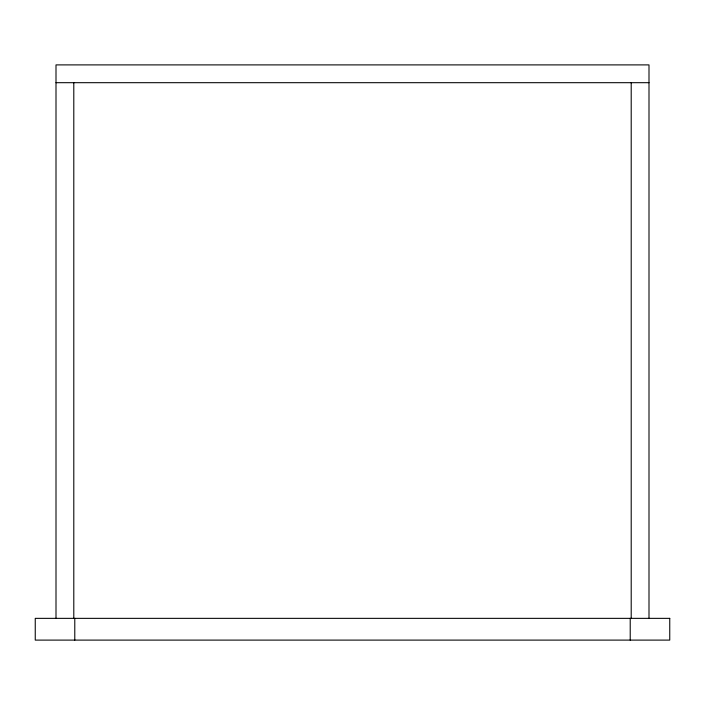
<?xml version="1.0" encoding="UTF-8"?>
<svg xmlns="http://www.w3.org/2000/svg" width="705" height="705" viewBox="0 0 705 705"><rect width="100%" height="100%" fill="white"/><g stroke="black" fill="none" stroke-linecap="round" stroke-linejoin="round"><path stroke-width="1.06" d="M56.003 82.688L648.997 82.688M648.997 618.355L648.997 64.895L56.003 64.895L56.003 618.355M631.204 82.688L631.204 618.355M630.217 618.355L630.217 640.105M74.783 618.355L74.783 640.105M73.796 82.688L73.796 618.355M669.75 618.355L35.25 618.355L35.25 640.105L669.75 640.105L669.75 618.355"/></g></svg>
